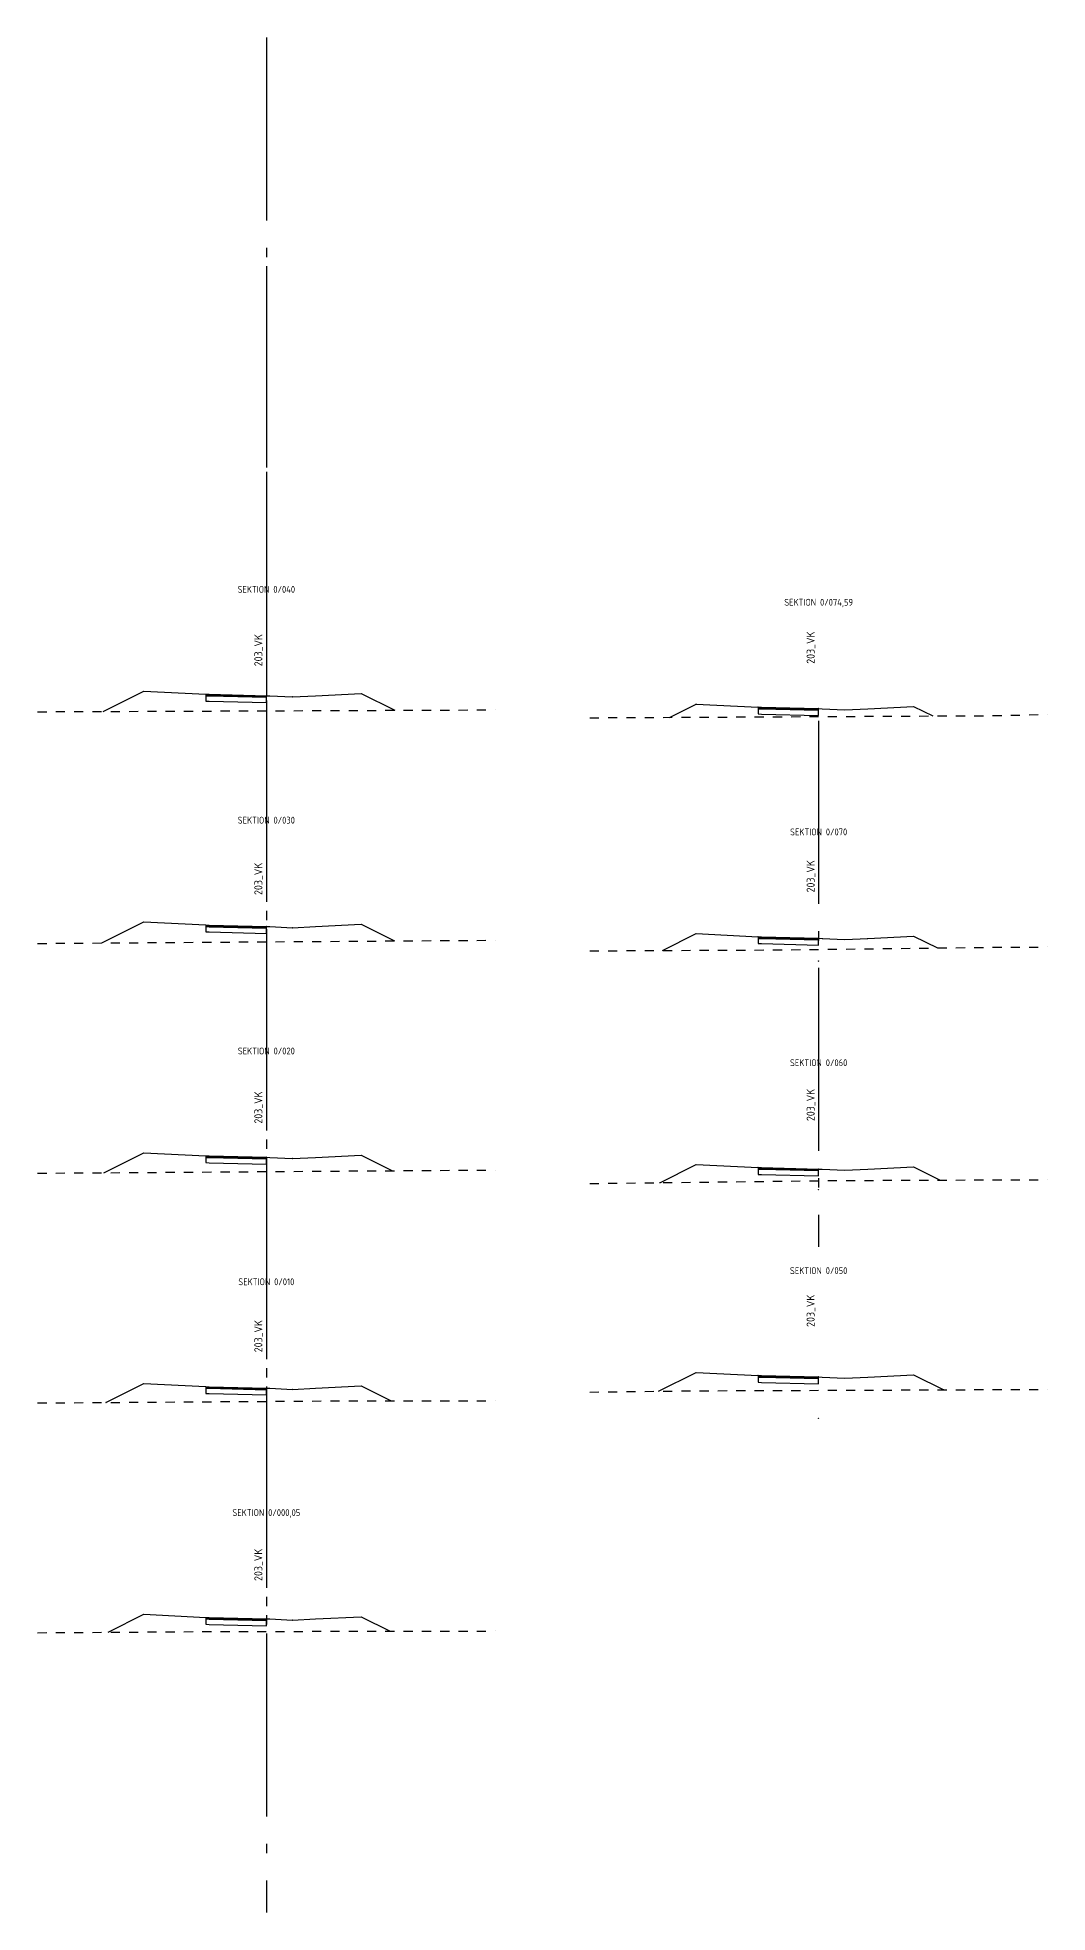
# Model space of a CAD drawing. Header units: metres. Extents: x 117388 to 118308, y 6148643 to 6149172.
# Drawn here: x 118258.4 to 118302.5, y 6148952.3 to 6149034.3 of the extents above; entities that cross this region are included whole.
import ezdxf
from ezdxf.enums import TextEntityAlignment as Align

# ---------------------------------------------------------------- set-up
doc = ezdxf.new("R2010")
doc.units = ezdxf.units.M
doc.header["$LTSCALE"] = 0.4
doc.linetypes.add('CENTRUMLINJE', pattern=[27, 20, -3, 1, -3])
doc.linetypes.add('DASHED_1', pattern=[2, 1, -1])
for name, color, linetype in [('M-37-CL', 1, 'CENTRUMLINJE'), ('M-37-CL_Txt', 1, 'CONTINUOUS'), ('M-37-Mark', 9, 'DASHED_1'), ('M-37-OB_B1', 4, 'CONTINUOUS'), ('M-37-OB_B2', 4, 'CONTINUOUS'), ('M-37-OB_Bi1', 4, 'CONTINUOUS'), ('M-37-OB_Bi2', 4, 'CONTINUOUS'), ('M-37-SektNr', 3, 'CONTINUOUS'), ('M-37-Vag-Overyta', 3, 'CONTINUOUS'), ('M-37-Vag-Slitlager', 4, 'CONTINUOUS'), ('Road_LayerForCsGenerator', 7, 'CONTINUOUS'), ('T19202X', 7, 'CONTINUOUS')]:
    doc.layers.add(name, color=color, linetype=linetype)
doc.layers.add('Non-PlotDot', color=7, linetype='CONTINUOUS', plot=False)
doc.styles.add('P_ISO_30', font='ISO', dxfattribs={"height": 3})

msp = doc.modelspace()

# ---------------------------------------------------------------- linework, layer by layer
at = {"layer": 'M-37-CL'}
for p, q in [((118268.39, 6149034.279), (118268.39, 6149011.279)), ((118268.39, 6149024.279), (118268.39, 6149001.279)), ((118268.39, 6149015.279), (118268.39, 6148992.279)), ((118268.39, 6149005.279), (118268.39, 6148982.279)), ((118292.528, 6149004.39), (118292.528, 6148981.39)), ((118268.39, 6148995.279), (118268.39, 6148972.279)), ((118268.39, 6148985.279), (118268.39, 6148962.279)), ((118268.39, 6148975.279), (118268.39, 6148952.279))]:
    msp.add_line(p, q, dxfattribs=at)
at = {"layer": 'M-37-Mark', "flags": 128}
for points in [[(118258.39, 6149004.793), (118268.39, 6149004.834), (118278.39, 6149004.873)], [(118282.528, 6149004.529), (118292.528, 6149004.581), (118300.011, 6149004.62), (118302.528, 6149004.673)], [(118258.39, 6148994.66), (118268.39, 6148994.731), (118278.39, 6148994.8)], [(118282.528, 6148994.335), (118290.559, 6148994.376), (118292.528, 6148994.4), (118299.654, 6148994.487), (118302.067, 6148994.497), (118302.528, 6148994.506)], [(118258.39, 6148984.611), (118268.39, 6148984.682), (118277.073, 6148984.743), (118278.39, 6148984.744)], [(118282.528, 6148984.159), (118292.528, 6148984.281), (118293.313, 6148984.291), (118302.528, 6148984.328)], [(118282.528, 6148975.04), (118286.973, 6148975.094), (118292.528, 6148975.116), (118302.528, 6148975.157)], [(118258.39, 6148974.563), (118261.07, 6148974.582), (118268.39, 6148974.633), (118271.684, 6148974.656), (118278.39, 6148974.661)], [(118258.39, 6148964.514), (118265.77, 6148964.566), (118266.321, 6148964.57), (118268.305, 6148964.572), (118268.39, 6148964.572), (118278.39, 6148964.59)]]:
    msp.add_lwpolyline(points, dxfattribs=at)
at = {"layer": 'M-37-OB_B1', "flags": 128}
for points in [[(118263.04, 6149005.694), (118263.04, 6149005.694), (118265.74, 6149005.559), (118265.74, 6149005.489), (118265.89, 6149005.486), (118268.39, 6149005.423), (118268.39, 6149005.463)], [(118287.178, 6149005.13), (118287.178, 6149005.13), (118289.878, 6149004.995), (118289.878, 6149004.925), (118290.028, 6149004.922), (118292.528, 6149004.859), (118292.528, 6149004.899)], [(118263.04, 6148995.601), (118263.04, 6148995.601), (118265.74, 6148995.466), (118265.74, 6148995.396), (118265.89, 6148995.392), (118268.39, 6148995.329), (118268.39, 6148995.369)], [(118287.178, 6148995.087), (118287.178, 6148995.087), (118289.878, 6148994.952), (118289.878, 6148994.882), (118290.028, 6148994.879), (118292.528, 6148994.816), (118292.528, 6148994.856)], [(118263.04, 6148985.507), (118263.04, 6148985.507), (118265.74, 6148985.372), (118265.74, 6148985.302), (118265.89, 6148985.298), (118268.39, 6148985.236), (118268.39, 6148985.276)], [(118287.178, 6148984.994), (118287.178, 6148984.994), (118289.878, 6148984.859), (118289.878, 6148984.789), (118290.028, 6148984.785), (118292.528, 6148984.722), (118292.528, 6148984.762)], [(118287.178, 6148975.9), (118287.178, 6148975.9), (118289.878, 6148975.765), (118289.878, 6148975.695), (118290.028, 6148975.691), (118292.528, 6148975.629), (118292.528, 6148975.669)], [(118263.04, 6148975.413), (118263.04, 6148975.413), (118265.74, 6148975.278), (118265.74, 6148975.208), (118265.89, 6148975.204), (118268.39, 6148975.142), (118268.39, 6148975.182)], [(118263.04, 6148965.32), (118263.04, 6148965.32), (118265.74, 6148965.185), (118265.74, 6148965.115), (118265.89, 6148965.111), (118268.39, 6148965.049), (118268.39, 6148965.089)]]:
    msp.add_lwpolyline(points, dxfattribs=at)
at = {"layer": 'M-37-OB_B2', "flags": 128}
for points in [[(118263.04, 6149005.694), (118263.04, 6149005.694), (118265.74, 6149005.559), (118265.74, 6149005.259), (118265.89, 6149005.256), (118268.39, 6149005.193), (118268.39, 6149005.423)], [(118287.178, 6149005.13), (118287.178, 6149005.13), (118289.878, 6149004.995), (118289.878, 6149004.695), (118290.028, 6149004.692), (118292.528, 6149004.629), (118292.528, 6149004.859)], [(118263.04, 6148995.601), (118263.04, 6148995.601), (118265.74, 6148995.466), (118265.74, 6148995.166), (118265.89, 6148995.162), (118268.39, 6148995.099), (118268.39, 6148995.329)], [(118287.178, 6148995.087), (118287.178, 6148995.087), (118289.878, 6148994.952), (118289.878, 6148994.652), (118290.028, 6148994.649), (118292.528, 6148994.586), (118292.528, 6148994.816)], [(118263.04, 6148985.507), (118263.04, 6148985.507), (118265.74, 6148985.372), (118265.74, 6148985.072), (118265.89, 6148985.068), (118268.39, 6148985.006), (118268.39, 6148985.236)], [(118287.178, 6148984.994), (118287.178, 6148984.994), (118289.878, 6148984.859), (118289.878, 6148984.559), (118290.028, 6148984.555), (118292.528, 6148984.492), (118292.528, 6148984.722)], [(118287.178, 6148975.9), (118287.178, 6148975.9), (118289.878, 6148975.765), (118289.878, 6148975.465), (118290.028, 6148975.461), (118292.528, 6148975.399), (118292.528, 6148975.629)], [(118263.04, 6148975.413), (118263.04, 6148975.413), (118265.74, 6148975.278), (118265.74, 6148974.978), (118265.89, 6148974.974), (118268.39, 6148974.912), (118268.39, 6148975.142)], [(118263.04, 6148965.32), (118263.04, 6148965.32), (118265.74, 6148965.185), (118265.74, 6148964.885), (118265.89, 6148964.881), (118268.39, 6148964.819), (118268.39, 6148965.049)]]:
    msp.add_lwpolyline(points, dxfattribs=at)
at = {"layer": 'M-37-OB_Bi1', "flags": 128}
for points in [[(118263.04, 6149005.694), (118263.04, 6149005.694), (118265.74, 6149005.559), (118265.74, 6149005.529), (118265.89, 6149005.526), (118268.39, 6149005.463), (118268.39, 6149005.493)], [(118287.178, 6149005.13), (118287.178, 6149005.13), (118289.878, 6149004.995), (118289.878, 6149004.965), (118290.028, 6149004.962), (118292.528, 6149004.899), (118292.528, 6149004.929)], [(118263.04, 6148995.601), (118263.04, 6148995.601), (118265.74, 6148995.466), (118265.74, 6148995.436), (118265.89, 6148995.432), (118268.39, 6148995.369), (118268.39, 6148995.399)], [(118287.178, 6148995.087), (118287.178, 6148995.087), (118289.878, 6148994.952), (118289.878, 6148994.922), (118290.028, 6148994.919), (118292.528, 6148994.856), (118292.528, 6148994.886)], [(118263.04, 6148985.507), (118263.04, 6148985.507), (118265.74, 6148985.372), (118265.74, 6148985.342), (118265.89, 6148985.338), (118268.39, 6148985.276), (118268.39, 6148985.306)], [(118287.178, 6148984.994), (118287.178, 6148984.994), (118289.878, 6148984.859), (118289.878, 6148984.829), (118290.028, 6148984.825), (118292.528, 6148984.762), (118292.528, 6148984.792)], [(118287.178, 6148975.9), (118287.178, 6148975.9), (118289.878, 6148975.765), (118289.878, 6148975.735), (118290.028, 6148975.731), (118292.528, 6148975.669), (118292.528, 6148975.699)], [(118263.04, 6148975.413), (118263.04, 6148975.413), (118265.74, 6148975.278), (118265.74, 6148975.248), (118265.89, 6148975.244), (118268.39, 6148975.182), (118268.39, 6148975.212)], [(118263.04, 6148965.32), (118263.04, 6148965.32), (118265.74, 6148965.185), (118265.74, 6148965.155), (118265.89, 6148965.151), (118268.39, 6148965.089), (118268.39, 6148965.119)]]:
    msp.add_lwpolyline(points, dxfattribs=at)
at = {"layer": 'M-37-OB_Bi2', "flags": 128}
for points in [[(118263.04, 6149005.694), (118263.04, 6149005.694), (118265.74, 6149005.559), (118265.74, 6149005.529), (118265.89, 6149005.526), (118268.39, 6149005.463), (118268.39, 6149005.493)], [(118287.178, 6149005.13), (118287.178, 6149005.13), (118289.878, 6149004.995), (118289.878, 6149004.965), (118290.028, 6149004.962), (118292.528, 6149004.899), (118292.528, 6149004.929)], [(118263.04, 6148995.601), (118263.04, 6148995.601), (118265.74, 6148995.466), (118265.74, 6148995.436), (118265.89, 6148995.432), (118268.39, 6148995.369), (118268.39, 6148995.399)], [(118287.178, 6148995.087), (118287.178, 6148995.087), (118289.878, 6148994.952), (118289.878, 6148994.922), (118290.028, 6148994.919), (118292.528, 6148994.856), (118292.528, 6148994.886)], [(118263.04, 6148985.507), (118263.04, 6148985.507), (118265.74, 6148985.372), (118265.74, 6148985.342), (118265.89, 6148985.338), (118268.39, 6148985.276), (118268.39, 6148985.306)], [(118287.178, 6148984.994), (118287.178, 6148984.994), (118289.878, 6148984.859), (118289.878, 6148984.829), (118290.028, 6148984.825), (118292.528, 6148984.762), (118292.528, 6148984.792)], [(118287.178, 6148975.9), (118287.178, 6148975.9), (118289.878, 6148975.765), (118289.878, 6148975.735), (118290.028, 6148975.731), (118292.528, 6148975.669), (118292.528, 6148975.699)], [(118263.04, 6148975.413), (118263.04, 6148975.413), (118265.74, 6148975.278), (118265.74, 6148975.248), (118265.89, 6148975.244), (118268.39, 6148975.182), (118268.39, 6148975.212)], [(118263.04, 6148965.32), (118263.04, 6148965.32), (118265.74, 6148965.185), (118265.74, 6148965.155), (118265.89, 6148965.151), (118268.39, 6148965.089), (118268.39, 6148965.119)]]:
    msp.add_lwpolyline(points, dxfattribs=at)
at = {"layer": 'M-37-Vag-Overyta', "flags": 128}
for points in [[(118261.261, 6149004.805), (118263.04, 6149005.694), (118265.74, 6149005.559), (118265.89, 6149005.556), (118268.39, 6149005.493), (118268.54, 6149005.489), (118269.54, 6149005.439), (118270.54, 6149005.489), (118272.54, 6149005.589), (118274.007, 6149004.856)], [(118286.012, 6149004.547), (118287.178, 6149005.13), (118289.878, 6149004.995), (118290.028, 6149004.992), (118292.528, 6149004.929), (118292.678, 6149004.925), (118293.678, 6149004.875), (118294.678, 6149004.925), (118296.678, 6149005.025), (118297.515, 6149004.607)], [(118261.199, 6148994.68), (118263.04, 6148995.601), (118265.74, 6148995.466), (118265.89, 6148995.462), (118268.39, 6148995.399), (118268.54, 6148995.396), (118269.54, 6148995.346), (118270.54, 6148995.396), (118272.54, 6148995.496), (118273.992, 6148994.77)], [(118285.706, 6148994.351), (118287.178, 6148995.087), (118289.878, 6148994.952), (118290.028, 6148994.949), (118292.528, 6148994.886), (118292.678, 6148994.882), (118293.678, 6148994.832), (118294.678, 6148994.882), (118296.678, 6148994.982), (118297.716, 6148994.464)], [(118261.29, 6148984.631), (118263.04, 6148985.507), (118265.74, 6148985.372), (118265.89, 6148985.368), (118268.39, 6148985.306), (118268.54, 6148985.302), (118269.54, 6148985.252), (118270.54, 6148985.302), (118272.54, 6148985.402), (118273.904, 6148984.72)], [(118285.584, 6148984.196), (118287.178, 6148984.994), (118289.878, 6148984.859), (118290.028, 6148984.855), (118292.528, 6148984.792), (118292.678, 6148984.789), (118293.678, 6148984.739), (118294.678, 6148984.789), (118296.678, 6148984.889), (118297.837, 6148984.309)], [(118285.532, 6148975.077), (118287.178, 6148975.9), (118289.878, 6148975.765), (118290.028, 6148975.761), (118292.528, 6148975.699), (118292.678, 6148975.695), (118293.678, 6148975.645), (118294.678, 6148975.695), (118296.678, 6148975.795), (118297.992, 6148975.138)], [(118261.382, 6148974.584), (118263.04, 6148975.413), (118265.74, 6148975.278), (118265.89, 6148975.274), (118268.39, 6148975.212), (118268.54, 6148975.208), (118269.54, 6148975.158), (118270.54, 6148975.208), (118272.54, 6148975.308), (118273.842, 6148974.657)], [(118261.472, 6148964.536), (118263.04, 6148965.32), (118265.74, 6148965.185), (118265.89, 6148965.181), (118268.39, 6148965.119), (118268.54, 6148965.115), (118269.54, 6148965.065), (118270.54, 6148965.115), (118272.54, 6148965.215), (118273.807, 6148964.582)]]:
    msp.add_lwpolyline(points, dxfattribs=at)
at = {"layer": 'M-37-Vag-Slitlager', "flags": 128}
for points in [[(118263.04, 6149005.694), (118263.04, 6149005.694), (118265.74, 6149005.559), (118265.74, 6149005.529), (118265.89, 6149005.526), (118268.39, 6149005.463), (118268.39, 6149005.493)], [(118287.178, 6149005.13), (118287.178, 6149005.13), (118289.878, 6149004.995), (118289.878, 6149004.965), (118290.028, 6149004.962), (118292.528, 6149004.899), (118292.528, 6149004.929)], [(118263.04, 6148995.601), (118263.04, 6148995.601), (118265.74, 6148995.466), (118265.74, 6148995.436), (118265.89, 6148995.432), (118268.39, 6148995.369), (118268.39, 6148995.399)], [(118287.178, 6148995.087), (118287.178, 6148995.087), (118289.878, 6148994.952), (118289.878, 6148994.922), (118290.028, 6148994.919), (118292.528, 6148994.856), (118292.528, 6148994.886)], [(118263.04, 6148985.507), (118263.04, 6148985.507), (118265.74, 6148985.372), (118265.74, 6148985.342), (118265.89, 6148985.338), (118268.39, 6148985.276), (118268.39, 6148985.306)], [(118287.178, 6148984.994), (118287.178, 6148984.994), (118289.878, 6148984.859), (118289.878, 6148984.829), (118290.028, 6148984.825), (118292.528, 6148984.762), (118292.528, 6148984.792)], [(118287.178, 6148975.9), (118287.178, 6148975.9), (118289.878, 6148975.765), (118289.878, 6148975.735), (118290.028, 6148975.731), (118292.528, 6148975.669), (118292.528, 6148975.699)], [(118263.04, 6148975.413), (118263.04, 6148975.413), (118265.74, 6148975.278), (118265.74, 6148975.248), (118265.89, 6148975.244), (118268.39, 6148975.182), (118268.39, 6148975.212)], [(118263.04, 6148965.32), (118263.04, 6148965.32), (118265.74, 6148965.185), (118265.74, 6148965.155), (118265.89, 6148965.151), (118268.39, 6148965.089), (118268.39, 6148965.119)]]:
    msp.add_lwpolyline(points, dxfattribs=at)
at = {"layer": 'Non-PlotDot'}
for centre in [(118263.04, 6149005.694), (118265.74, 6149005.559), (118265.89, 6149005.556), (118268.39, 6149005.493), (118268.54, 6149005.489), (118269.54, 6149005.439), (118270.54, 6149005.489), (118272.54, 6149005.589), (118261.261, 6149004.805), (118274.007, 6149004.856), (118286.012, 6149004.547), (118287.178, 6149005.13), (118289.878, 6149004.995), (118290.028, 6149004.992), (118292.528, 6149004.929), (118292.678, 6149004.925), (118293.678, 6149004.875), (118294.678, 6149004.925), (118296.678, 6149005.025), (118297.515, 6149004.607), (118263.04, 6148995.601), (118261.199, 6148994.68), (118265.74, 6148995.466), (118265.89, 6148995.462), (118268.39, 6148995.399), (118268.54, 6148995.396), (118269.54, 6148995.346), (118270.54, 6148995.396), (118272.54, 6148995.496), (118273.992, 6148994.77), (118287.178, 6148995.087), (118289.878, 6148994.952), (118290.028, 6148994.949), (118292.528, 6148994.886), (118292.678, 6148994.882), (118293.678, 6148994.832), (118294.678, 6148994.882), (118296.678, 6148994.982), (118285.706, 6148994.351), (118297.716, 6148994.464), (118263.04, 6148985.507), (118265.74, 6148985.372), (118265.89, 6148985.368), (118268.39, 6148985.306), (118268.54, 6148985.302), (118269.54, 6148985.252), (118270.54, 6148985.302), (118272.54, 6148985.402), (118287.178, 6148984.994), (118289.878, 6148984.859), (118290.028, 6148984.855), (118296.678, 6148984.889), (118261.29, 6148984.631), (118273.904, 6148984.72), (118285.584, 6148984.196), (118292.528, 6148984.792), (118292.678, 6148984.789), (118293.678, 6148984.739), (118294.678, 6148984.789), (118297.837, 6148984.309), (118287.178, 6148975.9), (118263.04, 6148975.413), (118265.74, 6148975.278), (118265.89, 6148975.274), (118268.39, 6148975.212), (118268.54, 6148975.208), (118269.54, 6148975.158), (118270.54, 6148975.208), (118272.54, 6148975.308), (118285.532, 6148975.077), (118289.878, 6148975.765), (118290.028, 6148975.761), (118292.528, 6148975.699), (118292.678, 6148975.695), (118293.678, 6148975.645), (118294.678, 6148975.695), (118296.678, 6148975.795), (118297.992, 6148975.138), (118261.382, 6148974.584), (118273.842, 6148974.657), (118263.04, 6148965.32), (118265.74, 6148965.185), (118265.89, 6148965.181), (118272.54, 6148965.215), (118261.472, 6148964.536), (118268.39, 6148965.119), (118268.54, 6148965.115), (118269.54, 6148965.065), (118270.54, 6148965.115), (118273.807, 6148964.582)]:
    msp.add_circle(centre, 0.001, dxfattribs=at)
at = {"layer": 'Road_LayerForCsGenerator'}
for centre in [(118268.39, 6149003.779), (118292.528, 6149003.89), (118292.528, 6148993.89), (118268.39, 6148993.779), (118268.39, 6148983.779), (118292.528, 6148983.89), (118268.39, 6148973.779), (118292.528, 6148973.89), (118268.39, 6148963.779)]:
    msp.add_circle(centre, 0.001, dxfattribs=at)
at = {"layer": 'T19202X', "color": 7}
for centre in [(118268.39, 6149003.779), (118292.528, 6149003.89), (118292.528, 6148993.89), (118268.39, 6148993.779), (118268.39, 6148983.779), (118292.528, 6148983.89), (118268.39, 6148973.779), (118292.528, 6148973.89), (118268.39, 6148963.779)]:
    msp.add_circle(centre, 0.001, dxfattribs=at)

# ---------------------------------------------------------------- texts
at = {"layer": 'M-37-CL_Txt', "style": 'P_ISO_30'}
for p in [(118268.04, 6149006.779), (118292.178, 6149006.89), (118268.04, 6148996.779), (118292.178, 6148996.89), (118268.04, 6148986.779), (118292.178, 6148986.89), (118292.178, 6148977.89), (118268.04, 6148976.779), (118268.04, 6148966.779)]:
    msp.add_text('203_VK', height=0.35, rotation=90.01167, dxfattribs=at).set_placement(p, align=Align.MIDDLE_LEFT)
at = {"layer": 'M-37-SektNr', "style": 'P_ISO_30'}
for s, p in [('SEKTION 0/040', (118268.39, 6149009.993)), ('SEKTION 0/074,59', (118292.528, 6149009.429)), ('SEKTION 0/030', (118268.39, 6148999.899)), ('SEKTION 0/070', (118292.528, 6148999.386)), ('SEKTION 0/020', (118268.39, 6148989.806)), ('SEKTION 0/060', (118292.528, 6148989.292)), ('SEKTION 0/010', (118268.39, 6148979.712)), ('SEKTION 0/050', (118292.528, 6148980.199)), ('SEKTION 0/000,05', (118268.39, 6148969.619))]:
    msp.add_text(s, height=0.3, dxfattribs=at).set_placement(p, align=Align.CENTER)

doc.saveas('drawing.dxf')
